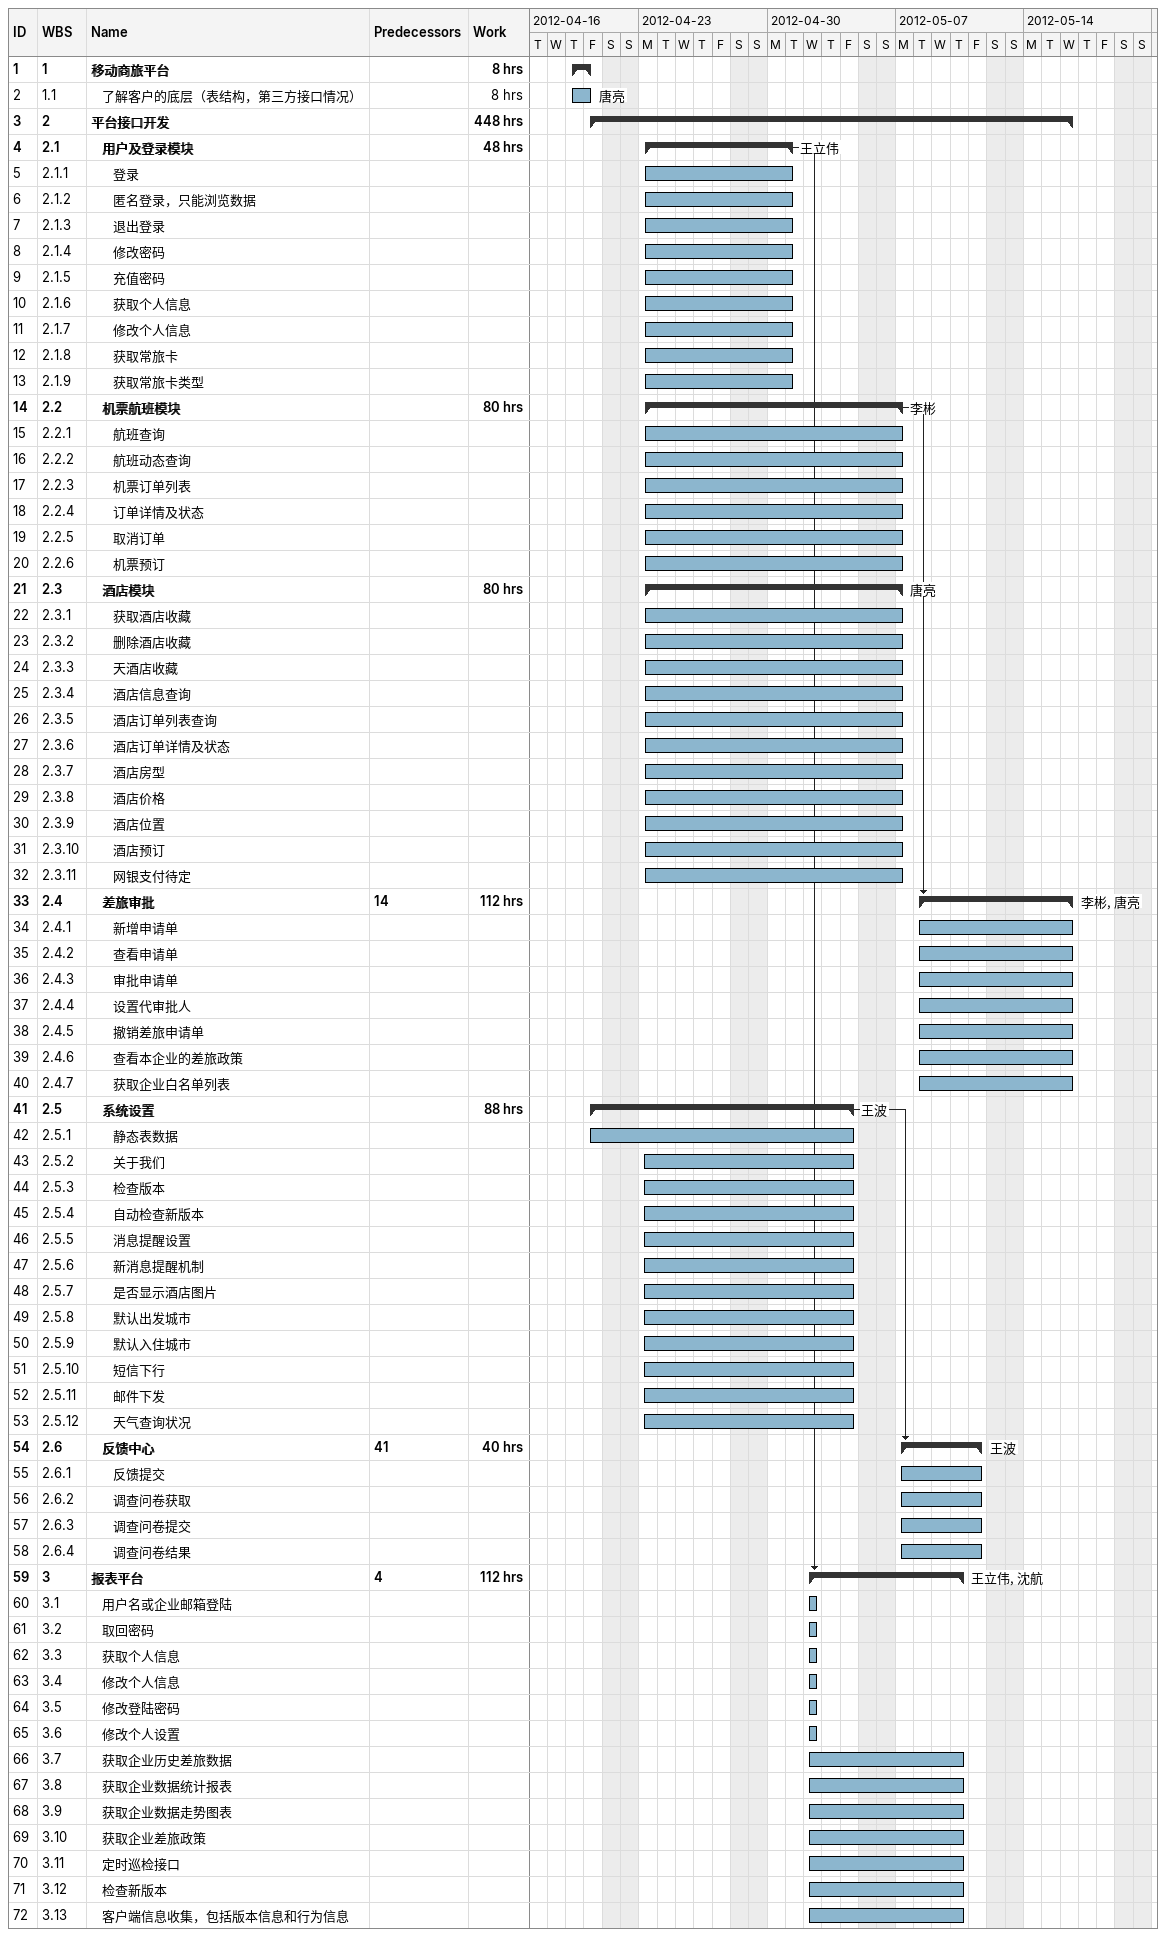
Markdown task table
| ID | WBS | Task | Start | Finish | Predecessors | Resources | Work (h) |
|---|---|---|---|---|---|---|---|
| 1 | 1 | **移动商旅平台** | 2012-04-19 | 2012-04-20 |  |  | 8 |
| 2 | 1.1 | 了解客户的底层（表结构，第三方接口情况） | 2012-04-19 | 2012-04-20 |  | 唐亮 | 8 |
| 3 | 2 | **平台接口开发** | 2012-04-20 | 2012-05-16 |  |  | 448 |
| 4 | 2.1 | **用户及登录模块** | 2012-04-23 | 2012-05-01 |  | 王立伟 | 48 |
| 5 | 2.1.1 | 登录 | 2012-04-23 | 2012-05-01 |  |  |  |
| 6 | 2.1.2 | 匿名登录，只能浏览数据 | 2012-04-23 | 2012-05-01 |  |  |  |
| 7 | 2.1.3 | 退出登录 | 2012-04-23 | 2012-05-01 |  |  |  |
| 8 | 2.1.4 | 修改密码 | 2012-04-23 | 2012-05-01 |  |  |  |
| 9 | 2.1.5 | 充值密码 | 2012-04-23 | 2012-05-01 |  |  |  |
| 10 | 2.1.6 | 获取个人信息 | 2012-04-23 | 2012-05-01 |  |  |  |
| 11 | 2.1.7 | 修改个人信息 | 2012-04-23 | 2012-05-01 |  |  |  |
| 12 | 2.1.8 | 获取常旅卡 | 2012-04-23 | 2012-05-01 |  |  |  |
| 13 | 2.1.9 | 获取常旅卡类型 | 2012-04-23 | 2012-05-01 |  |  |  |
| 14 | 2.2 | **机票航班模块** | 2012-04-23 | 2012-05-07 |  | 李彬 | 80 |
| 15 | 2.2.1 | 航班查询 | 2012-04-23 | 2012-05-07 |  |  |  |
| 16 | 2.2.2 | 航班动态查询 | 2012-04-23 | 2012-05-07 |  |  |  |
| 17 | 2.2.3 | 机票订单列表 | 2012-04-23 | 2012-05-07 |  |  |  |
| 18 | 2.2.4 | 订单详情及状态 | 2012-04-23 | 2012-05-07 |  |  |  |
| 19 | 2.2.5 | 取消订单 | 2012-04-23 | 2012-05-07 |  |  |  |
| 20 | 2.2.6 | 机票预订 | 2012-04-23 | 2012-05-07 |  |  |  |
| 21 | 2.3 | **酒店模块** | 2012-04-23 | 2012-05-07 |  | 唐亮 | 80 |
| 22 | 2.3.1 | 获取酒店收藏 | 2012-04-23 | 2012-05-07 |  |  |  |
| 23 | 2.3.2 | 删除酒店收藏 | 2012-04-23 | 2012-05-07 |  |  |  |
| 24 | 2.3.3 | 天酒店收藏 | 2012-04-23 | 2012-05-07 |  |  |  |
| 25 | 2.3.4 | 酒店信息查询 | 2012-04-23 | 2012-05-07 |  |  |  |
| 26 | 2.3.5 | 酒店订单列表查询 | 2012-04-23 | 2012-05-07 |  |  |  |
| 27 | 2.3.6 | 酒店订单详情及状态 | 2012-04-23 | 2012-05-07 |  |  |  |
| 28 | 2.3.7 | 酒店房型 | 2012-04-23 | 2012-05-07 |  |  |  |
| 29 | 2.3.8 | 酒店价格 | 2012-04-23 | 2012-05-07 |  |  |  |
| 30 | 2.3.9 | 酒店位置 | 2012-04-23 | 2012-05-07 |  |  |  |
| 31 | 2.3.10 | 酒店预订 | 2012-04-23 | 2012-05-07 |  |  |  |
| 32 | 2.3.11 | 网银支付待定 | 2012-04-23 | 2012-05-07 |  |  |  |
| 33 | 2.4 | **差旅审批** | 2012-05-08 | 2012-05-16 | 14 | 李彬, 唐亮 | 112 |
| 34 | 2.4.1 | 新增申请单 | 2012-05-08 | 2012-05-16 |  |  |  |
| 35 | 2.4.2 | 查看申请单 | 2012-05-08 | 2012-05-16 |  |  |  |
| 36 | 2.4.3 | 审批申请单 | 2012-05-08 | 2012-05-16 |  |  |  |
| 37 | 2.4.4 | 设置代审批人 | 2012-05-08 | 2012-05-16 |  |  |  |
| 38 | 2.4.5 | 撤销差旅申请单 | 2012-05-08 | 2012-05-16 |  |  |  |
| 39 | 2.4.6 | 查看本企业的差旅政策 | 2012-05-08 | 2012-05-16 |  |  |  |
| 40 | 2.4.7 | 获取企业白名单列表 | 2012-05-08 | 2012-05-16 |  |  |  |
| 41 | 2.5 | **系统设置** | 2012-04-20 | 2012-05-04 |  | 王波 | 88 |
| 42 | 2.5.1 | 静态表数据 | 2012-04-20 | 2012-05-04 |  |  |  |
| 43 | 2.5.2 | 关于我们 | 2012-04-23 | 2012-05-04 |  |  |  |
| 44 | 2.5.3 | 检查版本 | 2012-04-23 | 2012-05-04 |  |  |  |
| 45 | 2.5.4 | 自动检查新版本 | 2012-04-23 | 2012-05-04 |  |  |  |
| 46 | 2.5.5 | 消息提醒设置 | 2012-04-23 | 2012-05-04 |  |  |  |
| 47 | 2.5.6 | 新消息提醒机制 | 2012-04-23 | 2012-05-04 |  |  |  |
| 48 | 2.5.7 | 是否显示酒店图片 | 2012-04-23 | 2012-05-04 |  |  |  |
| 49 | 2.5.8 | 默认出发城市 | 2012-04-23 | 2012-05-04 |  |  |  |
| 50 | 2.5.9 | 默认入住城市 | 2012-04-23 | 2012-05-04 |  |  |  |
| 51 | 2.5.10 | 短信下行 | 2012-04-23 | 2012-05-04 |  |  |  |
| 52 | 2.5.11 | 邮件下发 | 2012-04-23 | 2012-05-04 |  |  |  |
| 53 | 2.5.12 | 天气查询状况 | 2012-04-23 | 2012-05-04 |  |  |  |
| 54 | 2.6 | **反馈中心** | 2012-05-07 | 2012-05-11 | 41 | 王波 | 40 |
| 55 | 2.6.1 | 反馈提交 | 2012-05-07 | 2012-05-11 |  |  |  |
| 56 | 2.6.2 | 调查问卷获取 | 2012-05-07 | 2012-05-11 |  |  |  |
| 57 | 2.6.3 | 调查问卷提交 | 2012-05-07 | 2012-05-11 |  |  |  |
| 58 | 2.6.4 | 调查问卷结果 | 2012-05-07 | 2012-05-11 |  |  |  |
| 59 | 3 | **报表平台** | 2012-05-02 | 2012-05-10 | 4 | 王立伟, 沈航 | 112 |
| 60 | 3.1 | 用户名或企业邮箱登陆 | 2012-05-02 | 2012-05-02 |  |  |  |
| 61 | 3.2 | 取回密码 | 2012-05-02 | 2012-05-02 |  |  |  |
| 62 | 3.3 | 获取个人信息 | 2012-05-02 | 2012-05-02 |  |  |  |
| 63 | 3.4 | 修改个人信息 | 2012-05-02 | 2012-05-02 |  |  |  |
| 64 | 3.5 | 修改登陆密码 | 2012-05-02 | 2012-05-02 |  |  |  |
| 65 | 3.6 | 修改个人设置 | 2012-05-02 | 2012-05-02 |  |  |  |
| 66 | 3.7 | 获取企业历史差旅数据 | 2012-05-02 | 2012-05-10 |  |  |  |
| 67 | 3.8 | 获取企业数据统计报表 | 2012-05-02 | 2012-05-10 |  |  |  |
| 68 | 3.9 | 获取企业数据走势图表 | 2012-05-02 | 2012-05-10 |  |  |  |
| 69 | 3.10 | 获取企业差旅政策 | 2012-05-02 | 2012-05-10 |  |  |  |
| 70 | 3.11 | 定时巡检接口 | 2012-05-02 | 2012-05-10 |  |  |  |
| 71 | 3.12 | 检查新版本 | 2012-05-02 | 2012-05-10 |  |  |  |
| 72 | 3.13 | 客户端信息收集，包括版本信息和行为信息 | 2012-05-02 | 2012-05-10 |  |  |  |
